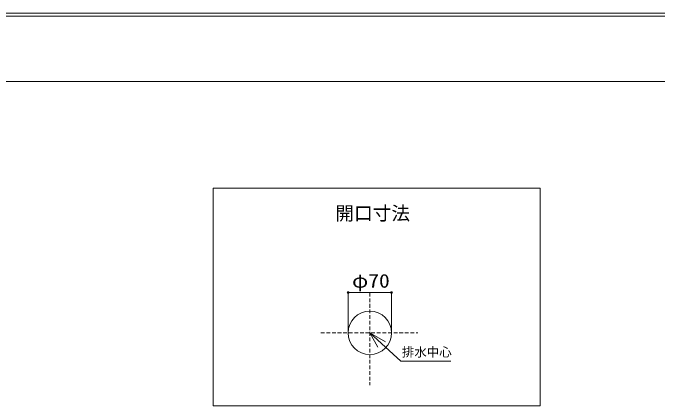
# Model space of a CAD drawing. Units: millimetres, scale not verified. Extents: x -1002 to 1009, y -687 to 676.
# Drawn here: x -45 to 1002, y 8 to 640 of the extents above; entities that cross this region are included whole.
import ezdxf
from ezdxf.enums import TextEntityAlignment as Align

# ---------------------------------------------------------------- set-up
doc = ezdxf.new("R2010")
doc.units = ezdxf.units.MM
doc.header["$LTSCALE"] = 5
doc.header["$PDMODE"] = 32
doc.header["$PDSIZE"] = 3
doc.linetypes.add('DASHED1', pattern=[1.8, 1.2, -0.6])
doc.layers.add('F-0', color=7, linetype='Continuous', lineweight=15)
doc.styles.add('ＭＳ ゴシック', font='')
doc.styles.get('ＭＳ ゴシック').set_extended_font_data('MS Gothic')

msp = doc.modelspace()

# ---------------------------------------------------------------- linework, layer by layer
at = {"layer": 'F-0'}
for p, q in [((1002.034, 640.036), (-1002.086, 640.036)), ((1002.034, 635.036), (-1002.086, 635.036)), ((1002.034, 530.036), (-1002.086, 530.036)), ((276.532, 358.181), (801.479, 358.181)), ((276.532, 8.216), (276.532, 358.181))]:
    msp.add_line(p, q, dxfattribs=at)
at = {"layer": 'F-0', "color": 4, "lineweight": 9}
for p, q in [((493.069, 190.459), (563.069, 190.459)), ((493.069, 190.459), (493.069, 125.688)), ((563.069, 190.459), (563.069, 125.688))]:
    msp.add_line(p, q, dxfattribs=at)
at = {"layer": 'F-0', "color": 4, "linetype": 'DASHED1', "lineweight": 9}
for p, q in [((528.069, 190.25), (528.069, 41.442)), ((449.338, 125.688), (605.298, 125.688))]:
    msp.add_line(p, q, dxfattribs=at)
at = {"layer": 'F-0'}
for points in [[(801.479, 358.181), (801.479, 8.216), (276.532, 8.216)], [(540.866, 102.727), (528.069, 125.688), (553.412, 111.258)], [(528.069, 125.688), (578.084, 80.418), (658.268, 80.418)]]:
    msp.add_lwpolyline(points, dxfattribs=at)
msp.add_circle((528.069, 125.688), 35, dxfattribs=at)
at = {"layer": 'F-0', "color": 6}
for p in [(493.069, 190.459), (563.069, 190.459)]:
    msp.add_point(p, dxfattribs=at)

# ---------------------------------------------------------------- texts
at = {"layer": 'F-0', "style": 'ＭＳ ゴシック'}
for s, height, p in [('開口寸法', 21.99, (472.69, 300.388)), ('排水中心', 14.66, (579.485, 83.221))]:
    msp.add_text(s, height=height, dxfattribs=at).set_placement(p, align=Align.BOTTOM_LEFT)
at = {"layer": 'F-0', "color": 3, "style": 'ＭＳ ゴシック', "width": 1.15}
msp.add_text('φ70', height=21.99, dxfattribs=at).set_placement((499.437, 191.828), align=Align.BOTTOM_LEFT)

doc.saveas('drawing.dxf')
